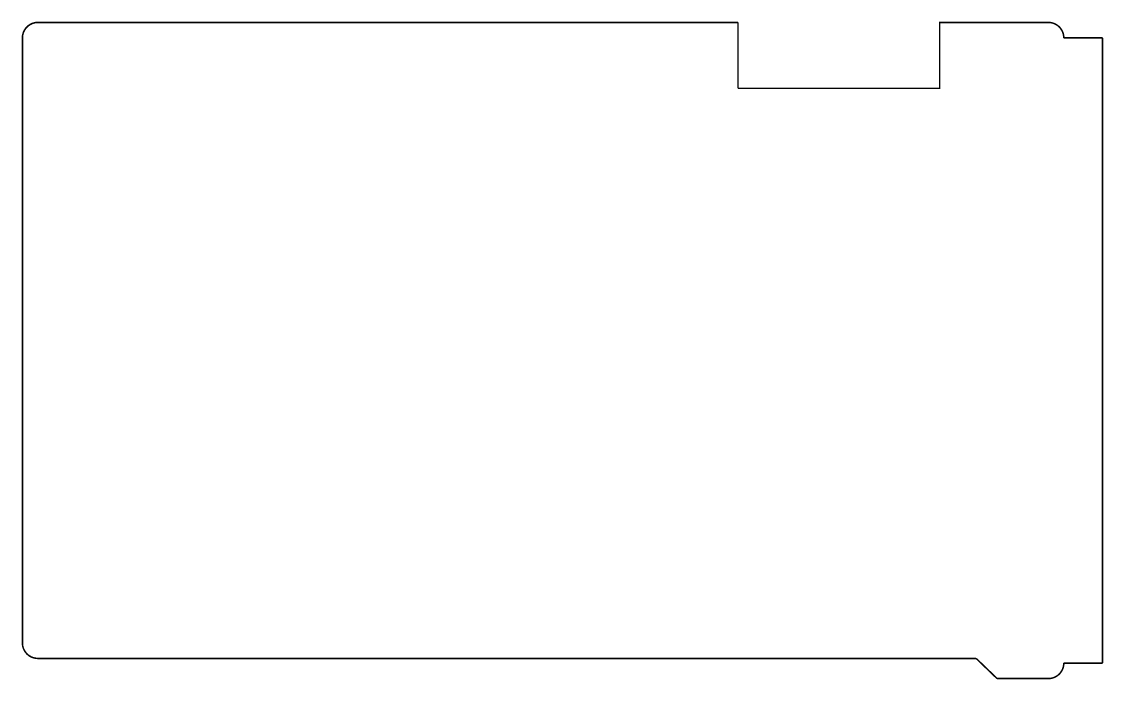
# Model space of a CAD drawing. Extents: x 2 to 141, y 1 to 86.
import ezdxf

# ---------------------------------------------------------------- set-up
doc = ezdxf.new("R2010")
doc.units = 0
doc.layers.add('038683-1ROU_GBR', color=7, linetype='CONTINUOUS')

msp = doc.modelspace()

# ---------------------------------------------------------------- linework, layer by layer
at = {"layer": '038683-1ROU_GBR', "const_width": 0.2}
for points in [[(3.614928, 85.620098, 0.4142136), (1.614932, 83.620102)], [(135.865108, 83.620102, 0.4142136), (133.865112, 85.620098)], [(1.614932, 5.620004, 0.4142136), (3.614928, 3.620008)], [(133.865112, 1.020064, 0.4142136), (135.865108, 3.02006)]]:
    msp.add_lwpolyline(points, format="xyb", dxfattribs=at)
for points in [[(3.614928, 85.620098), (93.864938, 85.620098)], [(93.864938, 77.119988), (93.864938, 85.620098)], [(93.864938, 77.119988), (119.864886, 77.119988), (119.864886, 85.620098), (133.865112, 85.620098)], [(1.614932, 5.620004), (1.614932, 83.620102)], [(140.865098, 83.620102), (135.865108, 83.620102)], [(140.865098, 3.02006), (140.865098, 83.620102)], [(3.614928, 3.620008), (124.56668, 3.620008)], [(3.614928, 3.620008), (17.6149, 3.620008)], [(111.465106, 3.620008), (124.56668, 3.620008)], [(124.56668, 3.620008), (127.265938, 1.020064)], [(135.865108, 3.02006), (140.865098, 3.02006)], [(127.265938, 1.020064), (133.865112, 1.020064)]]:
    msp.add_lwpolyline(points, dxfattribs=at)

doc.saveas('drawing.dxf')
